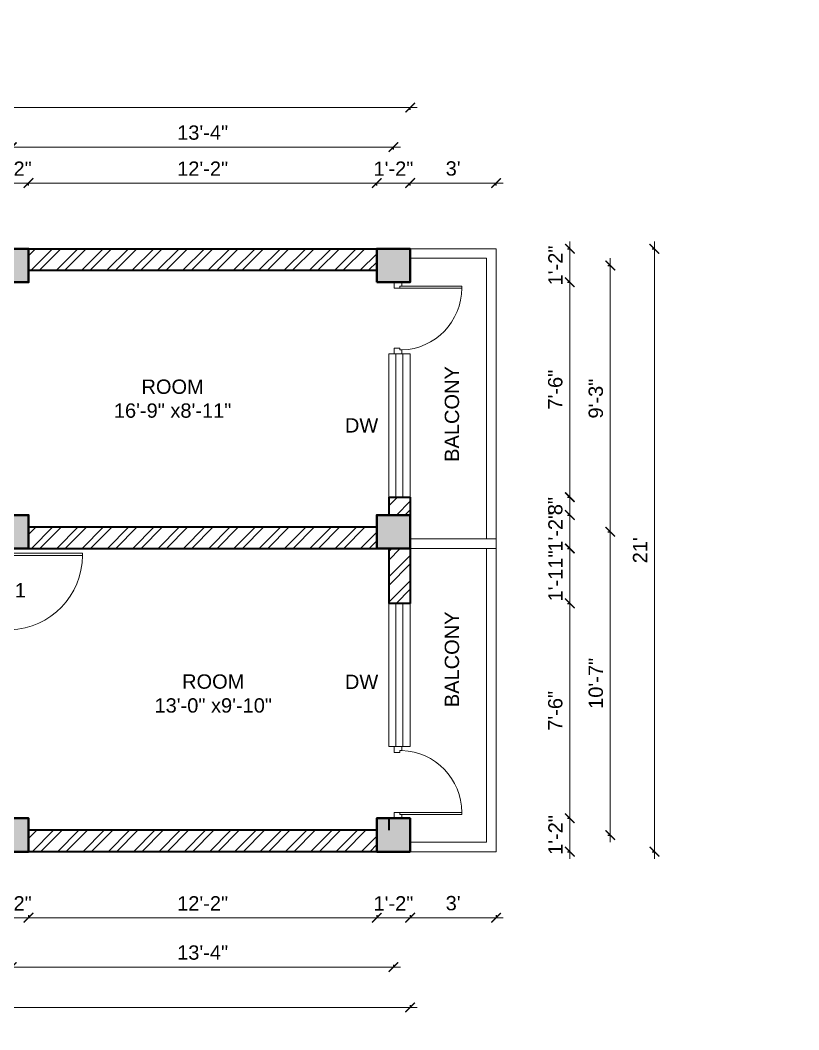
# Model space of a CAD drawing. Header units: inches. Extents: x 122663 to 154153, y 34228 to 39758.
# Drawn here: x 129474.4 to 129800.6, y 37205.3 to 37628.1 of the extents above; entities that cross this region are included whole.
import ezdxf

# ---------------------------------------------------------------- set-up
doc = ezdxf.new("R2010")
doc.units = ezdxf.units.IN
doc.header["$MEASUREMENT"] = 0
doc.header["$PDMODE"] = 35
for name, color, linetype, lineweight in [('Column', 181, 'Continuous', 40), ('Dimension', 130, 'Continuous', 9), ('Hatch', 9, 'Continuous', 9), ('SITE BOUNDARY', 1, 'Continuous', 30), ('Stairs', 61, 'Continuous', 18), ('TEXT', 255, 'Continuous', 35), ('Walls', 11, 'Continuous', 35), ('Windows', 151, 'Continuous', 15)]:
    doc.layers.add(name, color=color, linetype=linetype, lineweight=lineweight)
doc.styles.get("Standard").update_dxf_attribs({"font": 'arial.ttf'})
doc.dimstyles.get("Standard").update_dxf_attribs({"dimtxt": 6, "dimasz": 4, "dimexe": 0, "dimexo": 6, "dimgap": 3, "dimtad": 1, "dimdec": 0, "dimzin": 0, "dimdsep": 46, "dimlunit": 4, "dimtxsty": 'Standard', "dimblk": 'ARCHTICK', "dimcen": 0.09, "dimdle": 3, "dimclrd": 256, "dimadec": 0, "dimazin": 0, "dimtfac": 1, "dimtdec": 0, "dimtofl": 0, "dimtmove": 0, "dimatfit": 3, "dimfxl": 1, "dimfxlon": 1, "dimtolj": 1, "dimtzin": 0, "dimlwd": -1, "dimarcsym": 0})
pattern_1 = [(45, (6550.683, -1273.291), (-5.30330086, 5.30330086), []), (45, (6554.2185, -1273.291), (-5.30330086, 5.30330086), [])]

# ---------------------------------------------------------------- blocks, each defined once
blk = doc.blocks.new('colm')
at = {"layer": 'Hatch'}
h = blk.add_hatch(color=256, dxfattribs=at)
h.dxf.hatch_style = 1
h.paths.add_polyline_path([(66705.71, 8319.73), (66705.71, 8307.73), (66717.71, 8307.73), (66717.71, 8319.73)])
at = {"layer": 'Column'}
blk.add_lwpolyline([(66705.71, 8307.73), (66717.71, 8307.73), (66717.71, 8319.73), (66705.71, 8319.73)], close=True, dxfattribs=at)
blk = doc.blocks.new('_ArchTick')
at = {"color": 0, "linetype": 'ByBlock', "const_width": 0.15}
blk.add_lwpolyline([(-0.5, -0.5), (0.5, 0.5)], dxfattribs=at)
blk = doc.blocks.new('*D494')
at = {"layer": 'Defpoints', "color": 0, "transparency": 16777216}
for p in [(129477.9, 37559.94), (129463.9, 37532.41), (129477.9, 37532.41)]:
    blk.add_point(p, dxfattribs=at)
at = {"layer": 'Dimension', "transparency": 16777216}
blk.add_line((129460.9, 37559.94), (129480.9, 37559.94), dxfattribs=at)
at = {"layer": 'Dimension', "color": 0, "lineweight": -2, "transparency": 16777216}
for p, q in [((129463.9, 37558.94), (129463.9, 37559.94)), ((129477.9, 37558.94), (129477.9, 37559.94))]:
    blk.add_line(p, q, dxfattribs=at)
at = {"layer": 'Dimension', "transparency": 16777216, "xscale": 4, "yscale": 4, "zscale": 4, "rotation": 180}
blk.add_blockref('_ArchTick', (129463.9, 37559.94), dxfattribs=at)
at = {"layer": 'Dimension', "transparency": 16777216, "xscale": 4, "yscale": 4, "zscale": 4}
blk.add_blockref('_ArchTick', (129477.9, 37559.94), dxfattribs=at)
at = {"layer": 'Dimension', "color": 0, "lineweight": -2, "transparency": 16777216, "insert": (129470.9, 37565.96), "char_height": 6, "attachment_point": 5}
blk.add_mtext('\\A1;1\'-2"', dxfattribs=at)
blk = doc.blocks.new('*D495')
at = {"layer": 'Defpoints', "color": 0, "transparency": 16777216}
for p in [(129623.78, 37559.94), (129477.9, 37532.41), (129623.78, 37532.41)]:
    blk.add_point(p, dxfattribs=at)
at = {"layer": 'Dimension', "transparency": 16777216}
blk.add_line((129474.9, 37559.94), (129626.78, 37559.94), dxfattribs=at)
at = {"layer": 'Dimension', "color": 0, "lineweight": -2, "transparency": 16777216}
for p, q in [((129477.9, 37558.94), (129477.9, 37559.94)), ((129623.78, 37558.94), (129623.78, 37559.94))]:
    blk.add_line(p, q, dxfattribs=at)
at = {"layer": 'Dimension', "transparency": 16777216, "xscale": 4, "yscale": 4, "zscale": 4, "rotation": 180}
blk.add_blockref('_ArchTick', (129477.9, 37559.94), dxfattribs=at)
at = {"layer": 'Dimension', "transparency": 16777216, "xscale": 4, "yscale": 4, "zscale": 4}
blk.add_blockref('_ArchTick', (129623.78, 37559.94), dxfattribs=at)
at = {"layer": 'Dimension', "color": 0, "lineweight": -2, "transparency": 16777216, "insert": (129550.84, 37565.96), "char_height": 6, "attachment_point": 5}
blk.add_mtext('\\A1;12\'-2"', dxfattribs=at)
blk = doc.blocks.new('*D339')
at = {"layer": 'Defpoints', "color": 0, "transparency": 16777216}
for p in [(129637.78, 37559.94), (129623.78, 37532.41), (129637.78, 37532.41)]:
    blk.add_point(p, dxfattribs=at)
at = {"layer": 'Dimension', "transparency": 16777216}
blk.add_line((129620.78, 37559.94), (129640.78, 37559.94), dxfattribs=at)
at = {"layer": 'Dimension', "color": 0, "lineweight": -2, "transparency": 16777216}
for p, q in [((129623.78, 37558.94), (129623.78, 37559.94)), ((129637.78, 37558.94), (129637.78, 37559.94))]:
    blk.add_line(p, q, dxfattribs=at)
at = {"layer": 'Dimension', "transparency": 16777216, "xscale": 4, "yscale": 4, "zscale": 4, "rotation": 180}
blk.add_blockref('_ArchTick', (129623.78, 37559.94), dxfattribs=at)
at = {"layer": 'Dimension', "transparency": 16777216, "xscale": 4, "yscale": 4, "zscale": 4}
blk.add_blockref('_ArchTick', (129637.78, 37559.94), dxfattribs=at)
at = {"layer": 'Dimension', "color": 0, "lineweight": -2, "transparency": 16777216, "insert": (129630.78, 37565.96), "char_height": 6, "attachment_point": 5}
blk.add_mtext('\\A1;1\'-2"', dxfattribs=at)
blk = doc.blocks.new('*D498')
at = {"layer": 'Defpoints', "color": 0, "transparency": 16777216}
for p in [(129630.78, 37574.96), (129470.9, 37532.41), (129630.78, 37532.41)]:
    blk.add_point(p, dxfattribs=at)
at = {"layer": 'Dimension', "transparency": 16777216}
blk.add_line((129467.9, 37574.96), (129633.78, 37574.96), dxfattribs=at)
at = {"layer": 'Dimension', "color": 0, "lineweight": -2, "transparency": 16777216}
for p, q in [((129470.9, 37573.96), (129470.9, 37574.96)), ((129630.78, 37573.96), (129630.78, 37574.96))]:
    blk.add_line(p, q, dxfattribs=at)
at = {"layer": 'Dimension', "transparency": 16777216, "xscale": 4, "yscale": 4, "zscale": 4, "rotation": 180}
blk.add_blockref('_ArchTick', (129470.9, 37574.96), dxfattribs=at)
at = {"layer": 'Dimension', "transparency": 16777216, "xscale": 4, "yscale": 4, "zscale": 4}
blk.add_blockref('_ArchTick', (129630.78, 37574.96), dxfattribs=at)
at = {"layer": 'Dimension', "color": 0, "lineweight": -2, "transparency": 16777216, "insert": (129550.84, 37581.03), "char_height": 6, "attachment_point": 5}
blk.add_mtext('\\A1;13\'-4"', dxfattribs=at)
blk = doc.blocks.new('*D340')
at = {"layer": 'Defpoints', "color": 0, "transparency": 16777216}
for p in [(129637.78, 37591.53), (129138.08, 37532.41), (129637.78, 37532.41)]:
    blk.add_point(p, dxfattribs=at)
at = {"layer": 'Dimension', "transparency": 16777216}
blk.add_line((129135.08, 37591.53), (129640.78, 37591.53), dxfattribs=at)
at = {"layer": 'Dimension', "color": 0, "lineweight": -2, "transparency": 16777216}
for p, q in [((129138.08, 37590.53), (129138.08, 37591.53)), ((129637.78, 37590.53), (129637.78, 37591.53))]:
    blk.add_line(p, q, dxfattribs=at)
at = {"layer": 'Dimension', "transparency": 16777216, "xscale": 4, "yscale": 4, "zscale": 4, "rotation": 180}
blk.add_blockref('_ArchTick', (129138.08, 37591.53), dxfattribs=at)
at = {"layer": 'Dimension', "transparency": 16777216, "xscale": 4, "yscale": 4, "zscale": 4}
blk.add_blockref('_ArchTick', (129637.78, 37591.53), dxfattribs=at)
at = {"layer": 'Dimension', "color": 0, "lineweight": -2, "transparency": 16777216, "insert": (129387.93, 37597.6), "char_height": 6, "attachment_point": 5}
blk.add_mtext('\\A1;41\'-8"', dxfattribs=at)
blk = doc.blocks.new('*D513')
at = {"layer": 'Defpoints', "color": 0, "transparency": 16777216}
for p in [(129463.9, 37279.91), (129477.9, 37279.91), (129477.9, 37252.28)]:
    blk.add_point(p, dxfattribs=at)
at = {"layer": 'Dimension', "color": 0, "lineweight": -2, "transparency": 16777216}
for p, q in [((129463.9, 37253.28), (129463.9, 37252.28)), ((129477.9, 37253.28), (129477.9, 37252.28))]:
    blk.add_line(p, q, dxfattribs=at)
at = {"layer": 'Dimension', "transparency": 16777216}
blk.add_line((129460.9, 37252.28), (129480.9, 37252.28), dxfattribs=at)
at = {"layer": 'Dimension', "transparency": 16777216, "xscale": 4, "yscale": 4, "zscale": 4, "rotation": 180}
blk.add_blockref('_ArchTick', (129463.9, 37252.28), dxfattribs=at)
at = {"layer": 'Dimension', "transparency": 16777216, "xscale": 4, "yscale": 4, "zscale": 4}
blk.add_blockref('_ArchTick', (129477.9, 37252.28), dxfattribs=at)
at = {"layer": 'Dimension', "color": 0, "lineweight": -2, "transparency": 16777216, "insert": (129470.9, 37258.29), "char_height": 6, "attachment_point": 5}
blk.add_mtext('\\A1;1\'-2"', dxfattribs=at)
blk = doc.blocks.new('*D514')
at = {"layer": 'Defpoints', "color": 0, "transparency": 16777216}
for p in [(129477.9, 37279.91), (129623.78, 37279.91), (129623.78, 37252.28)]:
    blk.add_point(p, dxfattribs=at)
at = {"layer": 'Dimension', "color": 0, "lineweight": -2, "transparency": 16777216}
for p, q in [((129477.9, 37253.28), (129477.9, 37252.28)), ((129623.78, 37253.28), (129623.78, 37252.28))]:
    blk.add_line(p, q, dxfattribs=at)
at = {"layer": 'Dimension', "transparency": 16777216}
blk.add_line((129474.9, 37252.28), (129626.78, 37252.28), dxfattribs=at)
at = {"layer": 'Dimension', "transparency": 16777216, "xscale": 4, "yscale": 4, "zscale": 4, "rotation": 180}
blk.add_blockref('_ArchTick', (129477.9, 37252.28), dxfattribs=at)
at = {"layer": 'Dimension', "transparency": 16777216, "xscale": 4, "yscale": 4, "zscale": 4}
blk.add_blockref('_ArchTick', (129623.78, 37252.28), dxfattribs=at)
at = {"layer": 'Dimension', "color": 0, "lineweight": -2, "transparency": 16777216, "insert": (129550.84, 37258.29), "char_height": 6, "attachment_point": 5}
blk.add_mtext('\\A1;12\'-2"', dxfattribs=at)
blk = doc.blocks.new('*D515')
at = {"layer": 'Defpoints', "color": 0, "transparency": 16777216}
for p in [(129623.78, 37279.91), (129637.78, 37279.91), (129637.78, 37252.28)]:
    blk.add_point(p, dxfattribs=at)
at = {"layer": 'Dimension', "color": 0, "lineweight": -2, "transparency": 16777216}
for p, q in [((129623.78, 37253.28), (129623.78, 37252.28)), ((129637.78, 37253.28), (129637.78, 37252.28))]:
    blk.add_line(p, q, dxfattribs=at)
at = {"layer": 'Dimension', "transparency": 16777216}
blk.add_line((129620.78, 37252.28), (129640.78, 37252.28), dxfattribs=at)
at = {"layer": 'Dimension', "transparency": 16777216, "xscale": 4, "yscale": 4, "zscale": 4, "rotation": 180}
blk.add_blockref('_ArchTick', (129623.78, 37252.28), dxfattribs=at)
at = {"layer": 'Dimension', "transparency": 16777216, "xscale": 4, "yscale": 4, "zscale": 4}
blk.add_blockref('_ArchTick', (129637.78, 37252.28), dxfattribs=at)
at = {"layer": 'Dimension', "color": 0, "lineweight": -2, "transparency": 16777216, "insert": (129630.78, 37258.29), "char_height": 6, "attachment_point": 5}
blk.add_mtext('\\A1;1\'-2"', dxfattribs=at)
blk = doc.blocks.new('*D518')
at = {"layer": 'Defpoints', "color": 0, "transparency": 16777216}
for p in [(129470.9, 37279.91), (129630.78, 37279.91), (129630.78, 37231.58)]:
    blk.add_point(p, dxfattribs=at)
at = {"layer": 'Dimension', "color": 0, "lineweight": -2, "transparency": 16777216}
for p, q in [((129470.9, 37232.58), (129470.9, 37231.58)), ((129630.78, 37232.58), (129630.78, 37231.58))]:
    blk.add_line(p, q, dxfattribs=at)
at = {"layer": 'Dimension', "transparency": 16777216}
blk.add_line((129467.9, 37231.58), (129633.78, 37231.58), dxfattribs=at)
at = {"layer": 'Dimension', "transparency": 16777216, "xscale": 4, "yscale": 4, "zscale": 4, "rotation": 180}
blk.add_blockref('_ArchTick', (129470.9, 37231.58), dxfattribs=at)
at = {"layer": 'Dimension', "transparency": 16777216, "xscale": 4, "yscale": 4, "zscale": 4}
blk.add_blockref('_ArchTick', (129630.78, 37231.58), dxfattribs=at)
at = {"layer": 'Dimension', "color": 0, "lineweight": -2, "transparency": 16777216, "insert": (129550.84, 37237.65), "char_height": 6, "attachment_point": 5}
blk.add_mtext('\\A1;13\'-4"', dxfattribs=at)
blk = doc.blocks.new('*D343')
at = {"layer": 'Defpoints', "color": 0, "transparency": 16777216}
for p in [(129138.08, 37356.91), (129637.78, 37279.91), (129637.78, 37214.71)]:
    blk.add_point(p, dxfattribs=at)
at = {"layer": 'Dimension', "color": 0, "lineweight": -2, "transparency": 16777216}
for p, q in [((129138.08, 37215.71), (129138.08, 37214.71)), ((129637.78, 37215.71), (129637.78, 37214.71))]:
    blk.add_line(p, q, dxfattribs=at)
at = {"layer": 'Dimension', "transparency": 16777216}
blk.add_line((129135.08, 37214.71), (129640.78, 37214.71), dxfattribs=at)
at = {"layer": 'Dimension', "transparency": 16777216, "xscale": 4, "yscale": 4, "zscale": 4, "rotation": 180}
blk.add_blockref('_ArchTick', (129138.08, 37214.71), dxfattribs=at)
at = {"layer": 'Dimension', "transparency": 16777216, "xscale": 4, "yscale": 4, "zscale": 4}
blk.add_blockref('_ArchTick', (129637.78, 37214.71), dxfattribs=at)
at = {"layer": 'Dimension', "color": 0, "lineweight": -2, "transparency": 16777216, "insert": (129387.93, 37220.78), "char_height": 6, "attachment_point": 5}
blk.add_mtext('\\A1;41\'-8"', dxfattribs=at)
blk = doc.blocks.new('*D344')
at = {"layer": 'Defpoints', "color": 0, "transparency": 16777216}
for p in [(129637.78, 37532.41), (129637.78, 37518.41), (129704.66, 37518.41)]:
    blk.add_point(p, dxfattribs=at)
at = {"layer": 'Dimension', "color": 0, "lineweight": -2, "transparency": 16777216}
for p, q in [((129703.66, 37532.41), (129704.66, 37532.41)), ((129703.66, 37518.41), (129704.66, 37518.41))]:
    blk.add_line(p, q, dxfattribs=at)
at = {"layer": 'Dimension', "transparency": 16777216}
blk.add_line((129704.66, 37535.41), (129704.66, 37515.41), dxfattribs=at)
at = {"layer": 'Dimension', "transparency": 16777216, "xscale": 4, "yscale": 4, "zscale": 4}
for p, rotation in [((129704.66, 37532.41), 90), ((129704.66, 37518.41), 270)]:
    blk.add_blockref('_ArchTick', p, dxfattribs=dict(at, rotation=rotation))
at = {"layer": 'Dimension', "color": 0, "lineweight": -2, "transparency": 16777216, "insert": (129698.65, 37525.41), "char_height": 6, "attachment_point": 5, "rotation": 90}
blk.add_mtext('\\A1;1\'-2"', dxfattribs=at)
blk = doc.blocks.new('*D345')
at = {"layer": 'Defpoints', "color": 0, "transparency": 16777216}
for p in [(129637.78, 37525.41), (129637.78, 37413.91), (129721.64, 37413.91)]:
    blk.add_point(p, dxfattribs=at)
at = {"layer": 'Dimension', "transparency": 16777216}
blk.add_line((129721.64, 37528.41), (129721.64, 37410.91), dxfattribs=at)
at = {"layer": 'Dimension', "color": 0, "lineweight": -2, "transparency": 16777216}
for p, q in [((129720.64, 37525.41), (129721.64, 37525.41)), ((129720.64, 37413.91), (129721.64, 37413.91))]:
    blk.add_line(p, q, dxfattribs=at)
at = {"layer": 'Dimension', "transparency": 16777216, "xscale": 4, "yscale": 4, "zscale": 4}
for p, rotation in [((129721.64, 37525.41), 90), ((129721.64, 37413.91), 270)]:
    blk.add_blockref('_ArchTick', p, dxfattribs=dict(at, rotation=rotation))
at = {"layer": 'Dimension', "color": 0, "lineweight": -2, "transparency": 16777216, "insert": (129715.58, 37469.66), "char_height": 6, "attachment_point": 5, "rotation": 90}
blk.add_mtext('\\A1;9\'-3"', dxfattribs=at)
blk = doc.blocks.new('*D519')
at = {"layer": 'Defpoints', "color": 0, "transparency": 16777216}
for p in [(129637.78, 37413.91), (129637.78, 37286.91), (129721.64, 37286.91)]:
    blk.add_point(p, dxfattribs=at)
at = {"layer": 'Dimension', "color": 0, "lineweight": -2, "transparency": 16777216}
for p, q in [((129720.64, 37413.91), (129721.64, 37413.91)), ((129720.64, 37286.91), (129721.64, 37286.91))]:
    blk.add_line(p, q, dxfattribs=at)
at = {"layer": 'Dimension', "transparency": 16777216}
blk.add_line((129721.64, 37416.91), (129721.64, 37283.91), dxfattribs=at)
at = {"layer": 'Dimension', "transparency": 16777216, "xscale": 4, "yscale": 4, "zscale": 4}
for p, rotation in [((129721.64, 37413.91), 90), ((129721.64, 37286.91), 270)]:
    blk.add_blockref('_ArchTick', p, dxfattribs=dict(at, rotation=rotation))
at = {"layer": 'Dimension', "color": 0, "lineweight": -2, "transparency": 16777216, "insert": (129715.58, 37350.41), "char_height": 6, "attachment_point": 5, "rotation": 90}
blk.add_mtext('\\A1;10\'-7"', dxfattribs=at)
blk = doc.blocks.new('*D346')
at = {"layer": 'Defpoints', "color": 0, "transparency": 16777216}
for p in [(129637.78, 37532.41), (129740.11, 37532.41), (129637.78, 37279.91)]:
    blk.add_point(p, dxfattribs=at)
at = {"layer": 'Dimension', "color": 0, "lineweight": -2, "transparency": 16777216}
for p, q in [((129739.11, 37532.41), (129740.11, 37532.41)), ((129739.11, 37279.91), (129740.11, 37279.91))]:
    blk.add_line(p, q, dxfattribs=at)
at = {"layer": 'Dimension', "transparency": 16777216}
blk.add_line((129740.11, 37276.91), (129740.11, 37535.41), dxfattribs=at)
at = {"layer": 'Dimension', "transparency": 16777216, "xscale": 4, "yscale": 4, "zscale": 4}
for p, rotation in [((129740.11, 37532.41), 90), ((129740.11, 37279.91), 270)]:
    blk.add_blockref('_ArchTick', p, dxfattribs=dict(at, rotation=rotation))
at = {"layer": 'Dimension', "color": 0, "lineweight": -2, "transparency": 16777216, "insert": (129734.1, 37406.16), "char_height": 6, "attachment_point": 5, "rotation": 90}
blk.add_mtext("\\A1;21'", dxfattribs=at)
blk = doc.blocks.new('GFFGS')
at = {"layer": 'Windows'}
for p, q in [((97915.22, 19628.63), (97915.22, 19658.74)), ((97916.19, 19658.74), (97915.22, 19658.74)), ((97916.19, 19627.65), (97916.19, 19658.77)), ((97915.22, 19628.63), (97913.27, 19628.63)), ((97913.27, 19628.63), (97913.27, 19624.73)), ((97915.22, 19627.65), (97915.22, 19628.63)), ((97916.19, 19627.65), (97915.22, 19627.65)), ((97916.19, 19624.73), (97916.19, 19627.65)), ((97946.35, 19624.73), (97946.35, 19627.65)), ((97946.35, 19627.65), (97947.32, 19627.65)), ((97947.32, 19627.65), (97947.32, 19628.63)), ((97947.32, 19628.63), (97949.27, 19628.63)), ((97949.27, 19628.63), (97949.27, 19624.73)), ((97913.27, 19624.73), (97916.19, 19624.73)), ((97949.27, 19624.73), (97946.35, 19624.73))]:
    blk.add_line(p, q, dxfattribs=at)
blk.add_arc((97916.25, 19627.66), 31.08, 1.7801, 90.1235, dxfattribs=at)
blk = doc.blocks.new('*D523')
at = {"layer": 'Defpoints', "color": 0, "transparency": 16777216}
for p in [(129637.78, 37293.91), (129637.78, 37279.91), (129704.66, 37279.91)]:
    blk.add_point(p, dxfattribs=at)
at = {"layer": 'Dimension', "transparency": 16777216}
blk.add_line((129704.66, 37296.91), (129704.66, 37276.91), dxfattribs=at)
at = {"layer": 'Dimension', "color": 0, "lineweight": -2, "transparency": 16777216}
for p, q in [((129703.66, 37293.91), (129704.66, 37293.91)), ((129703.66, 37279.91), (129704.66, 37279.91))]:
    blk.add_line(p, q, dxfattribs=at)
at = {"layer": 'Dimension', "transparency": 16777216, "xscale": 4, "yscale": 4, "zscale": 4}
for p, rotation in [((129704.66, 37293.91), 90), ((129704.66, 37279.91), 270)]:
    blk.add_blockref('_ArchTick', p, dxfattribs=dict(at, rotation=rotation))
at = {"layer": 'Dimension', "color": 0, "transparency": 16777216, "insert": (129698.65, 37286.91), "char_height": 6, "attachment_point": 5, "rotation": 90}
blk.add_mtext('\\A1;1\'-2"', dxfattribs=at)
blk = doc.blocks.new('*D524')
at = {"layer": 'Defpoints', "color": 0, "transparency": 16777216}
for p in [(129637.78, 37279.91), (129673.78, 37279.91), (129673.78, 37252.28)]:
    blk.add_point(p, dxfattribs=at)
at = {"layer": 'Dimension', "color": 0, "lineweight": -2, "transparency": 16777216}
for p, q in [((129637.78, 37253.28), (129637.78, 37252.28)), ((129673.78, 37253.28), (129673.78, 37252.28))]:
    blk.add_line(p, q, dxfattribs=at)
at = {"layer": 'Dimension', "transparency": 16777216}
blk.add_line((129634.78, 37252.28), (129676.78, 37252.28), dxfattribs=at)
at = {"layer": 'Dimension', "transparency": 16777216, "xscale": 4, "yscale": 4, "zscale": 4, "rotation": 180}
blk.add_blockref('_ArchTick', (129637.78, 37252.28), dxfattribs=at)
at = {"layer": 'Dimension', "transparency": 16777216, "xscale": 4, "yscale": 4, "zscale": 4}
blk.add_blockref('_ArchTick', (129673.78, 37252.28), dxfattribs=at)
at = {"layer": 'Dimension', "color": 0, "transparency": 16777216, "insert": (129655.78, 37258.34), "char_height": 6, "attachment_point": 5}
blk.add_mtext("\\A1;3'", dxfattribs=at)
blk = doc.blocks.new('*D525')
at = {"layer": 'Defpoints', "color": 0, "transparency": 16777216}
for p in [(129673.78, 37559.94), (129637.78, 37532.41), (129673.78, 37532.41)]:
    blk.add_point(p, dxfattribs=at)
at = {"layer": 'Dimension', "transparency": 16777216}
blk.add_line((129634.78, 37559.94), (129676.78, 37559.94), dxfattribs=at)
at = {"layer": 'Dimension', "color": 0, "lineweight": -2, "transparency": 16777216}
for p, q in [((129637.78, 37558.94), (129637.78, 37559.94)), ((129673.78, 37558.94), (129673.78, 37559.94))]:
    blk.add_line(p, q, dxfattribs=at)
at = {"layer": 'Dimension', "transparency": 16777216, "xscale": 4, "yscale": 4, "zscale": 4, "rotation": 180}
blk.add_blockref('_ArchTick', (129637.78, 37559.94), dxfattribs=at)
at = {"layer": 'Dimension', "transparency": 16777216, "xscale": 4, "yscale": 4, "zscale": 4}
blk.add_blockref('_ArchTick', (129673.78, 37559.94), dxfattribs=at)
at = {"layer": 'Dimension', "color": 0, "transparency": 16777216, "insert": (129655.78, 37566.01), "char_height": 6, "attachment_point": 5}
blk.add_mtext("\\A1;3'", dxfattribs=at)
blk = doc.blocks.new('*D427')
at = {"layer": 'Defpoints', "color": 0, "transparency": 16777216}
for p in [(129637.78, 37518.41), (129637.78, 37428.41), (129704.66, 37428.41)]:
    blk.add_point(p, dxfattribs=at)
at = {"layer": 'Dimension', "transparency": 16777216}
blk.add_line((129704.66, 37521.41), (129704.66, 37425.41), dxfattribs=at)
at = {"layer": 'Dimension', "color": 0, "lineweight": -2, "transparency": 16777216}
for p, q in [((129703.66, 37518.41), (129704.66, 37518.41)), ((129703.66, 37428.41), (129704.66, 37428.41))]:
    blk.add_line(p, q, dxfattribs=at)
at = {"layer": 'Dimension', "transparency": 16777216, "xscale": 4, "yscale": 4, "zscale": 4}
for p, rotation in [((129704.66, 37518.41), 90), ((129704.66, 37428.41), 270)]:
    blk.add_blockref('_ArchTick', p, dxfattribs=dict(at, rotation=rotation))
at = {"layer": 'Dimension', "color": 0, "transparency": 16777216, "insert": (129698.6, 37473.41), "char_height": 6, "attachment_point": 5, "rotation": 90}
blk.add_mtext('\\A1;7\'-6"', dxfattribs=at)
blk = doc.blocks.new('*D428')
at = {"layer": 'Defpoints', "color": 0, "transparency": 16777216}
for p in [(129637.78, 37428.41), (129637.78, 37420.91), (129704.66, 37420.91)]:
    blk.add_point(p, dxfattribs=at)
at = {"layer": 'Dimension', "transparency": 16777216}
blk.add_line((129704.66, 37431.41), (129704.66, 37417.91), dxfattribs=at)
at = {"layer": 'Dimension', "color": 0, "lineweight": -2, "transparency": 16777216}
for p, q in [((129703.66, 37428.41), (129704.66, 37428.41)), ((129703.66, 37420.91), (129704.66, 37420.91))]:
    blk.add_line(p, q, dxfattribs=at)
at = {"layer": 'Dimension', "transparency": 16777216, "xscale": 4, "yscale": 4, "zscale": 4}
for p, rotation in [((129704.66, 37428.41), 90), ((129704.66, 37420.91), 270)]:
    blk.add_blockref('_ArchTick', p, dxfattribs=dict(at, rotation=rotation))
at = {"layer": 'Dimension', "color": 0, "transparency": 16777216, "insert": (129698.6, 37424.66), "char_height": 6, "attachment_point": 5, "rotation": 90}
blk.add_mtext('\\A1;8"', dxfattribs=at)
blk = doc.blocks.new('*D429')
at = {"layer": 'Defpoints', "color": 0, "transparency": 16777216}
for p in [(129637.78, 37420.91), (129637.78, 37406.91), (129704.66, 37406.91)]:
    blk.add_point(p, dxfattribs=at)
at = {"layer": 'Dimension', "transparency": 16777216}
blk.add_line((129704.66, 37423.91), (129704.66, 37403.91), dxfattribs=at)
at = {"layer": 'Dimension', "color": 0, "lineweight": -2, "transparency": 16777216}
for p, q in [((129703.66, 37420.91), (129704.66, 37420.91)), ((129703.66, 37406.91), (129704.66, 37406.91))]:
    blk.add_line(p, q, dxfattribs=at)
at = {"layer": 'Dimension', "transparency": 16777216, "xscale": 4, "yscale": 4, "zscale": 4}
for p, rotation in [((129704.66, 37420.91), 90), ((129704.66, 37406.91), 270)]:
    blk.add_blockref('_ArchTick', p, dxfattribs=dict(at, rotation=rotation))
at = {"layer": 'Dimension', "color": 0, "transparency": 16777216, "insert": (129698.65, 37413.91), "char_height": 6, "attachment_point": 5, "rotation": 90}
blk.add_mtext('\\A1;1\'-2"', dxfattribs=at)
blk = doc.blocks.new('*D430')
at = {"layer": 'Defpoints', "color": 0, "transparency": 16777216}
for p in [(129637.78, 37406.91), (129637.78, 37383.91), (129704.66, 37383.91)]:
    blk.add_point(p, dxfattribs=at)
at = {"layer": 'Dimension', "transparency": 16777216}
blk.add_line((129704.66, 37409.91), (129704.66, 37380.91), dxfattribs=at)
at = {"layer": 'Dimension', "color": 0, "lineweight": -2, "transparency": 16777216}
for p, q in [((129703.66, 37406.91), (129704.66, 37406.91)), ((129703.66, 37383.91), (129704.66, 37383.91))]:
    blk.add_line(p, q, dxfattribs=at)
at = {"layer": 'Dimension', "transparency": 16777216, "xscale": 4, "yscale": 4, "zscale": 4}
for p, rotation in [((129704.66, 37406.91), 90), ((129704.66, 37383.91), 270)]:
    blk.add_blockref('_ArchTick', p, dxfattribs=dict(at, rotation=rotation))
at = {"layer": 'Dimension', "color": 0, "transparency": 16777216, "insert": (129698.65, 37395.41), "char_height": 6, "attachment_point": 5, "rotation": 90}
blk.add_mtext('\\A1;1\'-11"', dxfattribs=at)
blk = doc.blocks.new('*D431')
at = {"layer": 'Defpoints', "color": 0, "transparency": 16777216}
for p in [(129637.78, 37383.91), (129637.78, 37293.91), (129704.66, 37293.91)]:
    blk.add_point(p, dxfattribs=at)
at = {"layer": 'Dimension', "transparency": 16777216}
blk.add_line((129704.66, 37386.91), (129704.66, 37290.91), dxfattribs=at)
at = {"layer": 'Dimension', "color": 0, "lineweight": -2, "transparency": 16777216}
for p, q in [((129703.66, 37383.91), (129704.66, 37383.91)), ((129703.66, 37293.91), (129704.66, 37293.91))]:
    blk.add_line(p, q, dxfattribs=at)
at = {"layer": 'Dimension', "transparency": 16777216, "xscale": 4, "yscale": 4, "zscale": 4}
for p, rotation in [((129704.66, 37383.91), 90), ((129704.66, 37293.91), 270)]:
    blk.add_blockref('_ArchTick', p, dxfattribs=dict(at, rotation=rotation))
at = {"layer": 'Dimension', "color": 0, "transparency": 16777216, "insert": (129698.6, 37338.91), "char_height": 6, "attachment_point": 5, "rotation": 90}
blk.add_mtext('\\A1;7\'-6"', dxfattribs=at)

msp = doc.modelspace()

# ---------------------------------------------------------------- hatches: boundary and pattern name
at = {"layer": 'Hatch'}
h = msp.add_hatch(dxfattribs=at)
h.set_pattern_fill('ANSI32', color=256, scale=20)
h.set_pattern_definition(pattern_1)
h.paths.add_polyline_path([(129477.9, 37532.41), (129477.9, 37523.41), (129623.78, 37523.41), (129623.78, 37532.41)])
h = msp.add_hatch(dxfattribs=at)
h.set_pattern_fill('ANSI32', color=256, scale=20)
h.set_pattern_definition([(45, (6551.683, -1273.291), (-5.30330086, 5.30330086), []), (45, (6555.2185, -1273.291), (-5.30330086, 5.30330086), [])])
h.paths.add_polyline_path([(129637.78, 37428.41), (129628.78, 37428.41), (129628.78, 37420.91), (129637.78, 37420.91)])
h = msp.add_hatch(dxfattribs=at)
h.set_pattern_fill('ANSI32', color=256, scale=20)
h.set_pattern_definition(pattern_1)
h.paths.add_polyline_path([(129623.78, 37406.91), (129623.78, 37415.91), (129477.9, 37415.91), (129477.9, 37406.91)])
h = msp.add_hatch(dxfattribs=at)
h.set_pattern_fill('ANSI32', color=256, scale=20)
h.set_pattern_definition([(45, (3931.4194, -564.577), (-5.30330086, 5.30330086), []), (45, (3934.955, -564.577), (-5.30330086, 5.30330086), [])])
h.paths.add_polyline_path([(129637.78, 37406.91), (129628.78, 37406.91), (129628.78, 37383.91), (129637.78, 37383.91)])
h = msp.add_hatch(dxfattribs=at)
h.set_pattern_fill('ANSI32', color=256, scale=20)
h.set_pattern_definition(pattern_1)
h.paths.add_polyline_path([(129477.9, 37288.91), (129477.9, 37279.91), (129623.78, 37279.91), (129623.78, 37288.91)])

# ---------------------------------------------------------------- linework, layer by layer
at = {"layer": 'SITE BOUNDARY'}
msp.add_circle((130143.63, 37296.4), 2461.59, dxfattribs=at)
at = {"layer": 'Stairs'}
for p, q in [((129637.78, 37532.41), (129673.78, 37532.41)), ((129673.78, 37532.41), (129673.78, 37410.91)), ((129637.78, 37528.41), (129669.78, 37528.41)), ((129669.78, 37528.41), (129669.78, 37410.91)), ((129637.78, 37410.91), (129673.78, 37410.91)), ((129673.78, 37410.91), (129673.78, 37406.91)), ((129637.78, 37406.91), (129673.78, 37406.91)), ((129669.78, 37406.91), (129669.78, 37283.91)), ((129673.78, 37406.91), (129673.78, 37279.91)), ((129669.78, 37283.91), (129637.78, 37283.91)), ((129673.78, 37279.91), (129637.78, 37279.91))]:
    msp.add_line(p, q, dxfattribs=at)
at = {"layer": 'Walls'}
for p, q in [((129477.9, 37532.41), (129623.78, 37532.41)), ((129477.9, 37523.41), (129623.78, 37523.41)), ((129628.78, 37428.41), (129628.78, 37420.91)), ((129628.78, 37428.41), (129637.78, 37428.41)), ((129637.78, 37428.41), (129637.78, 37420.91)), ((129477.9, 37415.91), (129623.78, 37415.91)), ((129477.9, 37406.91), (129623.78, 37406.91)), ((129628.78, 37406.91), (129628.78, 37383.91)), ((129637.78, 37406.91), (129637.78, 37383.91)), ((129637.78, 37383.91), (129628.78, 37383.91)), ((129628.78, 37293.91), (129628.78, 37288.91)), ((129637.78, 37293.91), (129637.78, 37279.91)), ((129623.78, 37288.91), (129477.9, 37288.91)), ((129623.78, 37279.91), (129477.9, 37279.91))]:
    msp.add_line(p, q, dxfattribs=at)
at = {"layer": 'Windows'}
for p, q in [((129628.78, 37428.41), (129628.78, 37488.41)), ((129637.78, 37488.41), (129628.78, 37488.41)), ((129631.78, 37428.41), (129631.78, 37488.41)), ((129634.78, 37428.41), (129634.78, 37488.41)), ((129637.78, 37428.41), (129637.78, 37488.41)), ((129628.78, 37383.91), (129628.78, 37323.91)), ((129631.78, 37383.91), (129631.78, 37323.91)), ((129634.78, 37383.91), (129634.78, 37323.91)), ((129637.78, 37383.91), (129637.78, 37323.91)), ((129637.78, 37323.91), (129628.78, 37323.91))]:
    msp.add_line(p, q, dxfattribs=at)

# ---------------------------------------------------------------- block references
at = {"layer": 'Column', "xscale": 1.166666666668081, "yscale": 1.166666666668081, "zscale": 1.166666666668081}
for p in [(51640.58, 27826.06), (51800.45, 27826.06), (51640.58, 27714.57), (51800.45, 27714.57), (51640.58, 27587.57), (51800.45, 27587.57)]:
    msp.add_blockref('colm', p, dxfattribs=at)
at = {"layer": 'Windows', "yscale": 0.8333333333333334, "zscale": 0.8333333333333334, "rotation": 270}
for p, xscale in [((113277.11, 119112.8), 0.8333333333333334), ((113277.11, -44300.48), -0.8333333333333334)]:
    msp.add_blockref('GFFGS', p, dxfattribs=dict(at, xscale=xscale))
at = {"layer": 'Windows', "rotation": 270}
msp.add_blockref('GFFGS', (109841.72, 135320.18), dxfattribs=at)

# ---------------------------------------------------------------- texts
at = {"layer": 'TEXT', "char_height": 6, "attachment_point": 3, "rotation": 90}
for insert in [(129652.26, 37483.25), (129652.26, 37380.51)]:
    msp.add_mtext_dynamic_manual_height_columns('BALCONY', width=42.6174, gutter_width=1, heights=[20.6], dxfattribs=dict(at, insert=insert))
at = {"layer": 'TEXT', "char_height": 6}
for s, width, heights, insert, attachment_point in [('\\pi29.7286;ROOM\\P\\pi18.16039;16\'-9" x8\'-11"', 84.2389, [17.84], (129495.49, 37461.57), 7), ('DW', 18.7269, [0], (129610.45, 37461.46), 1), ('\\pi5.0988;D1', 18.7269, [0], (129460.98, 37392.41), 1), ('\\pi29.7286;ROOM\\P\\pi18.16039;13\'-0" x9\'-10"', 84.2389, [0], (129512.51, 37338.09), 7), ('DW', 18.7269, [0], (129610.45, 37354.07), 1)]:
    msp.add_mtext_dynamic_manual_height_columns(s, width=width, gutter_width=1, heights=heights, dxfattribs=dict(at, insert=insert, attachment_point=attachment_point))

# ---------------------------------------------------------------- dimensions: what is measured, and where the dimension line sits
at = {"layer": 'Dimension', "lineweight": -2}
for base, p1, p2, picture, middle in [((129637.78, 37591.53), (129138.08, 37532.41), (129637.78, 37532.41), '*D340', (129387.93, 37597.6)), ((129630.78, 37574.96), (129470.9, 37532.41), (129630.78, 37532.41), '*D498', (129550.84, 37581.03)), ((129623.78, 37559.94), (129477.9, 37532.41), (129623.78, 37532.41), '*D495', (129550.84, 37565.96)), ((129637.78, 37214.71), (129138.08, 37356.91), (129637.78, 37279.91), '*D343', (129387.93, 37220.78)), ((129630.78, 37231.58), (129470.9, 37279.91), (129630.78, 37279.91), '*D518', (129550.84, 37237.65)), ((129623.78, 37252.28), (129477.9, 37279.91), (129623.78, 37279.91), '*D514', (129550.84, 37258.29))]:
    dim = msp.add_linear_dim(base=base, p1=p1, p2=p2, dimstyle='Standard', override={"dimtmove": 1}, dxfattribs=at)
    dim.commit()
    dim.dimension.update_dxf_attribs({"geometry": picture, "text_midpoint": middle})
for base, p1, p2, picture, middle in [((129477.9, 37559.94), (129463.9, 37532.41), (129477.9, 37532.41), '*D494', (129470.9, 37559.94)), ((129637.78, 37559.94), (129623.78, 37532.41), (129637.78, 37532.41), '*D339', (129630.78, 37559.94)), ((129477.9, 37252.28), (129463.9, 37279.91), (129477.9, 37279.91), '*D513', (129470.9, 37252.28)), ((129637.78, 37252.28), (129623.78, 37279.91), (129637.78, 37279.91), '*D515', (129630.78, 37252.28))]:
    dim = msp.add_linear_dim(base=base, p1=p1, p2=p2, dimstyle='Standard', override={"dimtmove": 1}, dxfattribs=at)
    dim.commit()
    dim.dimension.update_dxf_attribs({"geometry": picture, "text_midpoint": middle, "dimtype": 160})
at = {"layer": 'Dimension'}
for base, p1, p2, picture, middle in [((129673.78, 37559.94), (129637.78, 37532.41), (129673.78, 37532.41), '*D525', (129655.78, 37566.01)), ((129673.78, 37252.28), (129637.78, 37279.91), (129673.78, 37279.91), '*D524', (129655.78, 37258.34))]:
    dim = msp.add_linear_dim(base=base, p1=p1, p2=p2, dimstyle='Standard', override={"dimtmove": 1}, dxfattribs=at)
    dim.commit()
    dim.dimension.update_dxf_attribs({"geometry": picture, "text_midpoint": middle})
at = {"layer": 'Dimension', "lineweight": -2}
dim = msp.add_linear_dim(base=(129704.66, 37518.41), p1=(129637.78, 37532.41), p2=(129637.78, 37518.41), angle=90, dimstyle='Standard', override={"dimtmove": 1}, dxfattribs=at)
dim.commit()
dim.dimension.update_dxf_attribs({"geometry": '*D344', "text_midpoint": (129704.66, 37525.41), "dimtype": 160})
for base, p1, p2, picture, middle in [((129740.1083, 37532.4109), (129637.777, 37279.9134), (129637.777, 37532.4109), '*D346', (129734.0961, 37406.1621)), ((129721.6416, 37413.9134), (129637.777, 37525.4109), (129637.777, 37413.9134), '*D345', (129715.5761, 37469.6621)), ((129721.64, 37286.91), (129637.78, 37413.91), (129637.78, 37286.91), '*D519', (129715.58, 37350.41))]:
    dim = msp.add_linear_dim(base=base, p1=p1, p2=p2, angle=90, dimstyle='Standard', override={"dimtmove": 1}, dxfattribs=at)
    dim.commit()
    dim.dimension.update_dxf_attribs({"geometry": picture, "text_midpoint": middle})
at = {"layer": 'Dimension'}
for base, p1, p2, picture, middle in [((129704.66, 37428.41), (129637.78, 37518.41), (129637.78, 37428.41), '*D427', (129698.6, 37473.41)), ((129704.66, 37293.91), (129637.78, 37383.91), (129637.78, 37293.91), '*D431', (129698.6, 37338.91))]:
    dim = msp.add_linear_dim(base=base, p1=p1, p2=p2, angle=90, dimstyle='Standard', override={"dimtmove": 1}, dxfattribs=at)
    dim.commit()
    dim.dimension.update_dxf_attribs({"geometry": picture, "text_midpoint": middle})
for base, p1, p2, picture, middle in [((129704.66444531, 37420.91335039), (129637.7770355, 37428.41335039), (129637.7770355, 37420.91335039), '*D428', (129704.66444531, 37424.66335039)), ((129704.66, 37406.91), (129637.78, 37420.91), (129637.78, 37406.91), '*D429', (129704.66, 37413.91)), ((129704.66, 37383.91), (129637.78, 37406.91), (129637.78, 37383.91), '*D430', (129704.66, 37395.41)), ((129704.66, 37279.91), (129637.78, 37293.91), (129637.78, 37279.91), '*D523', (129704.66, 37286.91))]:
    dim = msp.add_linear_dim(base=base, p1=p1, p2=p2, angle=90, dimstyle='Standard', override={"dimtmove": 1}, dxfattribs=at)
    dim.commit()
    dim.dimension.update_dxf_attribs({"geometry": picture, "text_midpoint": middle, "dimtype": 160})

doc.saveas('drawing.dxf')
